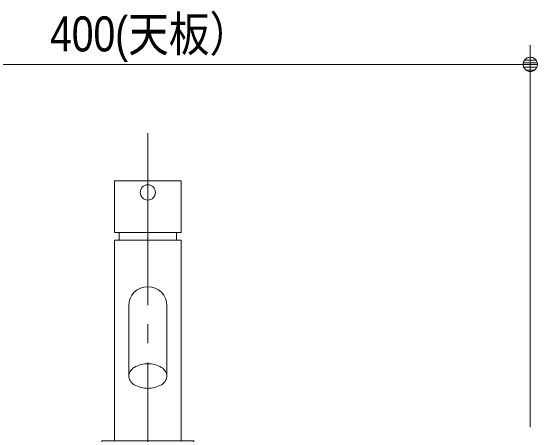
# Model space of a CAD drawing. Units: millimetres, scale not verified. Extents: x -3031 to 3031, y -1522 to 1522.
# Drawn here: x -1414.6 to -1139, y -73.8 to 148.2 of the extents above; entities that cross this region are included whole.
import ezdxf
from ezdxf.enums import TextEntityAlignment as Align

# ---------------------------------------------------------------- set-up
doc = ezdxf.new("R2010")
doc.units = ezdxf.units.MM
doc.header["$LTSCALE"] = 10
doc.linetypes.add('CHAIN2', pattern=[12, 9, -1, 1, -1])
doc.linetypes.add('DASHED1', pattern=[1.8, 1.2, -0.6])
for name, color, linetype, lineweight in [('0-1_5ボウル・キャビネット', 7, 'Continuous', 9), ('0-2_2寸法-1', 7, 'Continuous', 9), ('0-3_0', 7, 'Continuous', 9), ('0-6_4給排水', 7, 'DASHED1', 9)]:
    doc.layers.add(name, color=color, linetype=linetype, lineweight=lineweight)
doc.styles.add('ＭＳ Ｐゴシック', font='')
doc.styles.get('ＭＳ Ｐゴシック').set_extended_font_data('MS PGothic')

# ---------------------------------------------------------------- blocks, each defined once
blk = doc.blocks.new('グループ-29')
at = {"layer": '0-6_4給排水', "linetype": 'Continuous'}
for p, q in [((-4640, 320), (-4640, 280)), ((-4340, 320), (-4340, 280))]:
    blk.add_line(p, q, dxfattribs=at)
for points in [[(-4315, 590), (-4665, 590), (-4665, 320), (-4315, 320)], [(-4665, 280), (-4665, -770), (-4315, -770), (-4315, 280)], [(-4730, -770), (-4730, -800), (-4250, -800), (-4250, -770)]]:
    blk.add_lwpolyline(points, close=True, dxfattribs=at)
for points in [[(-4590, -63.9), (-4590, -431.7), (-4589.6, -437.5), (-4588.3, -443.4), (-4586.1, -449.4), (-4583, -455.4), (-4578.8, -461.2), (-4573.7, -466.9), (-4567.6, -472.2), (-4560.7, -477.2), (-4553, -481.6), (-4544.7, -485.5), (-4535.9, -488.8), (-4526.8, -491.5), (-4517.5, -493.5), (-4508.2, -494.9), (-4499, -495.7), (-4490, -496), (-4481, -495.7), (-4471.8, -494.9), (-4462.5, -493.5), (-4453.2, -491.5), (-4444.1, -488.8), (-4435.3, -485.5), (-4427, -481.6), (-4419.3, -477.2), (-4412.4, -472.2), (-4406.3, -466.9), (-4401.2, -461.2), (-4397, -455.4), (-4393.9, -449.4), (-4391.7, -443.4), (-4390.4, -437.5), (-4390, -431.7), (-4390, -64)], [(-4390, -431.7), (-4390.4, -425.9), (-4391.7, -420), (-4393.9, -414), (-4397, -408.1), (-4401.2, -402.2), (-4406.3, -396.5), (-4412.4, -391.2), (-4419.3, -386.3), (-4427, -381.8), (-4435.3, -377.9), (-4444.1, -374.6), (-4453.2, -371.9), (-4462.5, -369.9), (-4471.8, -368.5), (-4481, -367.7), (-4490, -367.4), (-4499, -367.7), (-4508.2, -368.5), (-4517.5, -369.9), (-4526.8, -371.9), (-4535.9, -374.6), (-4544.7, -377.9), (-4553, -381.8), (-4560.7, -386.3), (-4567.6, -391.2), (-4573.7, -396.5), (-4578.8, -402.2), (-4583, -408.1), (-4586.1, -414), (-4588.3, -420), (-4589.6, -425.9), (-4590, -431.7)]]:
    blk.add_lwpolyline(points, dxfattribs=at)
blk.add_circle((-4490, 530), 40, dxfattribs=at)
for start, end in [(90, 180), (0, 90)]:
    blk.add_arc((-4490, -64), 100, start, end, dxfattribs=at)
blk = doc.blocks.new('グループ-32')
at = {"layer": '0-6_4給排水'}
blk.add_blockref('グループ-29', (0, 0), dxfattribs=at)
blk = doc.blocks.new('_Dot')
at = {"layer": '0-3_0'}
for p, q in [((-5, 0), (-10, 0)), ((4.89, 1), (-4.89, 1)), ((3.99, 3), (-3.99, 3)), ((4.58, -1.99), (-4.58, -1.99)), ((3, -3.99), (-3, -3.99))]:
    blk.add_line(p, q, dxfattribs=at)
for points in [[(5, 0), (4.96, 0.63), (4.84, 1.24), (4.65, 1.84), (4.38, 2.41), (4.05, 2.94), (3.64, 3.42), (3.19, 3.85), (2.68, 4.22), (2.13, 4.52), (1.55, 4.76), (0.94, 4.91), (0.31, 4.99), (-0.31, 4.99), (-0.94, 4.91), (-1.55, 4.76), (-2.13, 4.52), (-2.68, 4.22), (-3.19, 3.85), (-3.64, 3.42), (-4.05, 2.94), (-4.38, 2.41), (-4.65, 1.84), (-4.84, 1.24), (-4.96, 0.63), (-5, 0), (0, 0)], [(-5, 0), (-4.96, -0.63), (-4.84, -1.24), (-4.65, -1.84), (-4.38, -2.41), (-4.05, -2.94), (-3.64, -3.42), (-3.19, -3.85), (-2.68, -4.22), (-2.13, -4.52), (-1.55, -4.76), (-0.94, -4.91), (-0.31, -4.99), (0.31, -4.99), (0.94, -4.91), (1.55, -4.76), (2.13, -4.52), (2.68, -4.22), (3.19, -3.85), (3.64, -3.42), (4.05, -2.94), (4.38, -2.41), (4.65, -1.84), (4.84, -1.24), (4.96, -0.63), (5, 0), (0, 0)]]:
    blk.add_lwpolyline(points, close=True, dxfattribs=at)

msp = doc.modelspace()

# ---------------------------------------------------------------- linework, layer by layer
at = {"layer": '0-1_5ボウル・キャビネット', "linetype": 'CHAIN2'}
msp.add_line((-1342.75, 84), (-1342.75, -925), dxfattribs=at)
at = {"layer": '0-2_2寸法-1'}
for p, q in [((-1142.75, -70), (-1142.75, 130)), ((-1150.25, 120), (-1535.25, 120))]:
    msp.add_line(p, q, dxfattribs=at)

# ---------------------------------------------------------------- block references
at = {"layer": '0-2_2寸法-1', "xscale": 0.7503418, "yscale": 0.7503418}
msp.add_blockref('_Dot', (-1142.75, 120), dxfattribs=at)
at = {"layer": '0-6_4給排水', "xscale": 0.1, "yscale": 0.1}
msp.add_blockref('グループ-32', (-893.75, 0), dxfattribs=at)

# ---------------------------------------------------------------- texts
at = {"layer": '0-2_2寸法-1', "style": 'ＭＳ Ｐゴシック', "width": 0.85}
msp.add_text('400(天板）', height=18.34, dxfattribs=at).set_placement((-1393.85, 121.31), align=Align.BOTTOM_LEFT)

doc.saveas('drawing.dxf')
